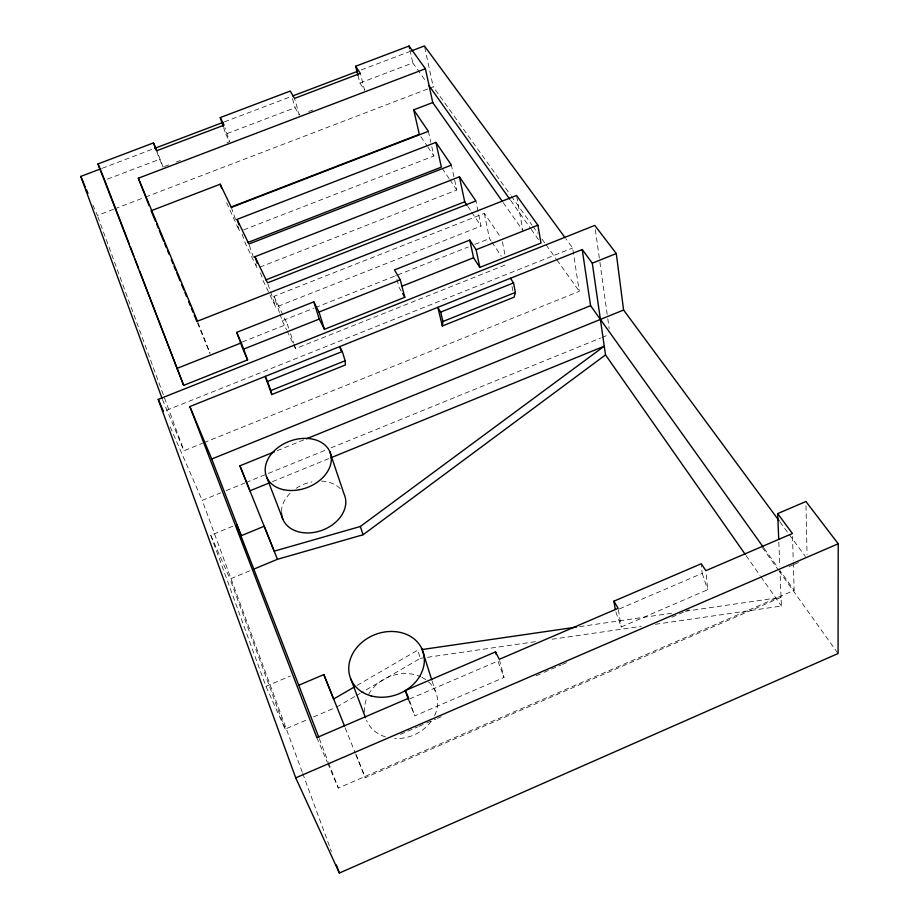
<?xml version="1.0" encoding="UTF-8"?>
<svg xmlns="http://www.w3.org/2000/svg" width="919" height="919" viewBox="0 0 919 919"><rect width="100%" height="100%" fill="white"/><g stroke="black" fill="none" stroke-linecap="round" stroke-linejoin="round"><path stroke-width="0.69" stroke-dasharray="4.59 3.45" d="M357.112 685.379L417.72 650.17L420.339 658.326L361.362 692.673M336.791 706.987L355.216 696.257M356.446 695.534L360.133 693.397M327.853 763.482L338.33 788.065L794.165 590.354L793.292 561.934M355.745 754.108L365.234 777.715L781.07 597.339L684.563 611.365M408.346 699.497L414.733 715.912L504.014 677.452L499.637 660.612M615.879 611.859L621.187 626.988L707.676 589.734L706.01 572.02M400.443 734.338L417.571 726.952M418.892 726.378L425.474 723.529M426.795 722.966L436.02 718.98M437.341 718.417L441.292 716.705M536.179 675.752L542.773 672.903M544.082 672.34L561.222 664.942M562.531 664.38L566.495 662.668M671.915 617.166L689.055 609.768M789.03 566.621L792.902 564.944M794.2 564.381L800.656 561.601M232.725 526.254L210.761 535.272L265.947 686.355L285.177 729.112L308.405 719.152M313.563 716.946L335.492 707.538M409.667 698.934L497.914 661.06L504.014 677.452M619.383 608.906L702.196 573.364L701.392 565.128M265.947 686.355L290.324 676.028M285.177 729.112L230.037 579.004L249.784 570.791M302.236 772.144L202.214 500.384L220.801 492.802M226.12 490.643L244.718 483.061M246.039 482.521L325.728 450.046M331.047 447.875L600.658 337.997M601.979 337.457L608.631 334.757M272.472 481.625L329.542 458.328M277.159 450.689L303.764 439.879M162.502 399.57L183.949 450.747L202.594 443.234M203.926 442.694L579.315 291.323L572.629 247.981L565.851 238.745M293.735 344.82L295.55 348.623L506.806 264.35M166.442 410.322L572.629 247.981M242.317 342.006L287.314 324.131L288.692 328.209M260.502 272.851L263.259 280.938L275.792 307.187L481.051 226.074L475.881 200.939M279.95 313.942L282.236 320.72L314.126 308.083M315.447 307.555L468.208 247.004M474.847 244.374L489.459 238.584L491.033 240.927M279.491 312.586L273.977 296.32L484.37 213.369L501.073 237.837M259.847 267.153L456.777 190.015L451.424 165.11M243.627 229.876L433.883 155.989L431.126 143.651M113.428 209.348L97.368 215.494L92.945 205.075M114.772 208.831L144.203 197.562M145.547 197.045L427.886 88.902M429.23 88.385L433.24 86.845L510.436 194.897M102.262 168.257L153.266 148.889M224.408 121.882L291.53 96.403M361.339 69.901L409.656 51.556M107.339 179.159L159.63 159.263L163.054 167.051L156.885 150.67M223.662 127.741L225.787 134.082L295.114 107.707L299.376 115.082L294.517 98.402M357.951 75.301L359.926 83.043L412.826 62.917L425.853 81.228M164.386 166.546L171.037 164.007M176.368 161.974L180.354 160.457M226.959 142.686L229.612 141.675L224.937 127.684M308.692 111.532L312.69 110.016M579.533 626.643L671.789 613.226M420.339 658.326L426.002 657.51M427.415 657.303L536.455 641.519M552.032 639.256L641.232 626.344M655.396 624.288L781.426 606.046L779.978 570.515L794.165 590.354M779.932 521.946L788.433 533.468M789.283 534.617L805.423 556.5M764.114 548.333L777.474 567.012M511.263 196.057L532.009 225.098M532.836 226.258L537.822 233.231M541.969 239.043L545.289 243.684M546.116 244.856L556.075 258.79M556.914 259.951L579.315 291.323M762.31 547.483L778.129 569.619M778.967 570.791L838.071 653.524M510.631 200.388L530.378 228.153M531.193 229.302L538.523 239.618M503.267 202.685L522.934 230.635L516.8 196.85M746.079 555.581L760.059 575.535M760.875 576.707L781.426 606.046M420.845 136.621L426.979 145.73M427.749 146.879L433.883 155.989M442.142 168.257L449.081 178.562M449.851 179.71L456.777 190.015M467.828 206.43L470.93 211.048M471.711 212.209L481.051 226.074M491.826 242.099L501.292 256.148M359.926 83.043L364.59 90.223L360.34 73.394M401.224 291.082L399.064 287.36L395.905 275.275M225.787 134.082L229.612 141.675M273.977 296.32L287.314 324.131M282.236 320.72L286.475 329.599M287.084 330.863L293.138 343.545M210.761 535.272L230.037 579.004M170.233 426.944L202.214 500.384M316.837 737.624L327.302 762.196M197.459 322.948L210.003 353.298M345.211 727.882L355.216 752.799M356.135 754.947L365.234 777.715M198.01 322.535L210.026 353.287M319.318 738.658L328.049 761.357M328.565 762.69L338.33 788.065M156.793 151.715L159.63 159.263M97.862 216.838L183.949 450.747M302.73 773.488L331.449 851.522M226.648 202.754L239.641 231.416L237.791 226.085M242.145 234.092L245.373 243.443L257.182 268.187L255.804 264.167M231.347 207.43L235.494 219.423M249.348 245.35L253.954 258.79M409.564 700.726L414.733 715.912M267.969 284.189L275.792 307.187M290.519 333.654L293.724 343.178M294.183 344.545L295.55 348.623M702.196 573.364L707.676 589.734M432.194 681.301L435.204 690.812M292.483 98.747L295.114 107.707M428.369 131.325L430.816 142.284M409.92 49.925L412.826 62.917M424.716 47.317L433.24 86.845M484.37 213.369L489.459 238.584M502.417 241.823L504.887 254.494M511.998 286.383L513.043 291.782M618.372 609.63L621.187 626.988M595.363 229.647L599.705 260.732M599.9 262.145L607.585 317.262M607.781 318.675L609.171 328.565M778.83 542.061L779.806 566.253M792.5 536.351L793.246 560.51M806.009 505.818L807.031 554.513M421.924 677.349A37.392 31.648 -22 0 1 434.572 715.671M431.183 721.346A37.392 31.648 -22 0 1 394.688 738.508M385.44 736.866A37.392 31.648 -22 0 1 366.497 720.312M364.533 712.259A37.392 31.648 -22 0 1 367.428 696.705M368.588 694.442A37.392 31.648 -22 0 1 420.787 676.798M281.444 511.619A33.095 24.756 -20.6 0 1 291.851 491.619M296.24 488.265A33.095 24.756 -20.6 0 1 311.863 481.866M321.466 481.119A33.095 24.756 -20.6 0 1 340.363 488.736"/><path stroke-width="1.38" d="M778.715 539.212L777.669 513.595L805.929 501.521L838.22 543.784L838.071 653.524L339.364 873.05L295.723 777.865L158.252 399.409L594.777 225.408L616.293 253.529L623.587 310.013L779.082 520.797M442.338 326.004L442.947 321.489L440.683 312.092L437.823 307.325L442.338 326.004L514.1 297.182L515.364 292.426L513.526 282.914L510.424 278.285M253.736 569.148L277.435 559.303L363.074 534.766L605.518 354.895L592.295 263.167L582.221 249.543L189.842 406.554L316.837 737.624L408.702 698.187L405.302 690.56L495.525 651.904L499.304 659.314L618.154 608.298L613.892 601.187L701.266 563.749L705.872 570.653L792.419 533.514L777.669 513.595M274.494 451.769L239.916 465.807L274.184 551.17L360.328 526.495L604.265 346.176L330.874 457.777M354.642 686.815L333.608 699.026L323.844 674.592L298.755 685.241L318.801 737.325M295.723 777.865L838.22 543.784M298.755 685.241L236.608 524.669L241.226 535.72L264.212 526.254L277.435 559.303M269.818 482.705L249.911 490.826L239.916 465.807M241.226 535.72L211.726 459.018L590.572 305.671L582.221 249.543M306.429 438.8L623.587 310.013M345.119 360.765L345.418 364.946L271.783 394.527L270.783 390.598L345.119 360.765L342.282 351.517L339.754 346.578L340.972 350.507M442.947 321.489L515.364 292.426M592.295 263.167L616.293 253.529M271.783 394.527L265.223 376.388L267.486 381.477L342.282 351.517M440.683 312.092L513.526 282.914M176.655 368.553L241.318 342.867L247.59 359.892L183.651 385.383L97.977 163.95L153.473 142.916L156.885 150.67L224.087 125.133L220.261 117.586L290.243 91.061L294.517 98.402L360.34 73.394L355.653 66.26L409.047 46.019L425.394 68.741L432.757 102.549L502.44 201.525M425.394 68.741L138.344 178.217L197.493 321.19L516.547 195.483L537.891 225.201L540.969 243.064L479.833 267.406L476.099 249.715L469.781 240.1L394.492 269.91L400.27 279.801L404.808 297.285L324.43 329.301L319.261 319.065L242.984 349.369L247.59 359.892M401.729 286.303L473.561 257.757L479.833 267.406M242.501 348.071L236.711 332.368L313.816 301.846L318.996 312.046L324.43 329.301M318.996 312.046L400.27 279.801M476.099 249.715L537.891 225.201M265.924 279.881L464.715 201.801L467.047 205.27M248.038 242.409L441.373 167.12L435.905 142.365L237.079 219.388L238.917 224.73M254.977 256.7L459.42 176.816L475.881 200.939L267.509 282.845L254.977 256.7L257.274 263.431M231.163 207.016L419.317 134.346L413.711 109.843L432.757 102.549M413.711 109.843L428.369 131.325L231.347 207.43L220.204 184.202L151.118 210.761L155.483 221.318M162.008 398.226L80.78 176.414L100.918 168.763M154.61 148.384L223.076 122.388M292.874 95.886L357.307 71.429M411 51.05L424.429 45.95L565.013 237.596M421.982 649.549L576.684 627.057M590.572 305.671L763.275 547.161M429.116 85.812L509.804 199.216M605.518 354.895L745.263 554.41M435.905 142.365L451.424 165.11L248.888 244.017L237.079 219.388M402.66 293.563L404.808 297.285M236.711 332.368L241.318 342.867M158.252 399.409L163.387 411.207M80.78 176.414L85.203 186.833M86.306 189.44L87.971 193.346M189.842 406.554L211.726 459.018M156.563 223.96L158.206 227.923M159.297 230.554L163.662 241.123M164.742 243.753L166.385 247.716M167.476 250.359L169.107 254.31M171.29 259.595L172.921 263.558M174.013 266.188L175.655 270.152M176.747 272.794L180.021 280.709M181.652 284.672L183.834 289.945M184.926 292.587L186.557 296.55M188.74 301.823L190.371 305.786M191.462 308.428L193.105 312.391M194.196 315.022L196.919 321.627M97.977 163.95L104.146 178.929M323.844 674.592L344.51 725.999M138.344 178.217L149.073 205.557M266.579 476.938L282.88 519.269M104.663 180.181L129.28 244.144M130.303 246.809L133.898 256.137M134.921 258.802L138.516 268.13M139.539 270.795L183.651 385.383M350.794 678.98L365.486 717.647M153.473 142.916L156.322 150.452M336.4 864.974L339.364 873.05M267.486 381.477L270.783 390.598M220.204 184.202L221.582 188.177M405.302 690.56L408.346 699.497M329.645 451.229L344.074 494.089A33.095 24.756 -20.6 0 1 319.513 531.148A33.095 24.756 -20.6 0 1 281.467 512.94M220.261 117.586L223.237 126.477M360.328 526.495L363.074 534.766M421.867 648.722L431.769 679.945M313.816 301.846L319.261 319.065M495.525 651.904L496.203 654.523M355.653 66.26L357.951 75.301M409.047 46.019L409.621 48.615M469.781 240.1L473.561 257.757M459.42 176.816L464.715 201.801M613.892 601.187L615.213 609.251M371.15 695.89A38.644 31.935 -21.4 0 0 424.164 656.74A38.644 31.935 -21.4 0 0 364.349 640.451A38.644 31.935 -21.4 0 0 371.15 695.89M283.512 489.678A34.072 24.79 -20.3 0 0 331.288 457.501A34.072 24.79 -20.3 0 0 279.996 446.129A34.072 24.79 -20.3 0 0 283.512 489.678"/></g></svg>
